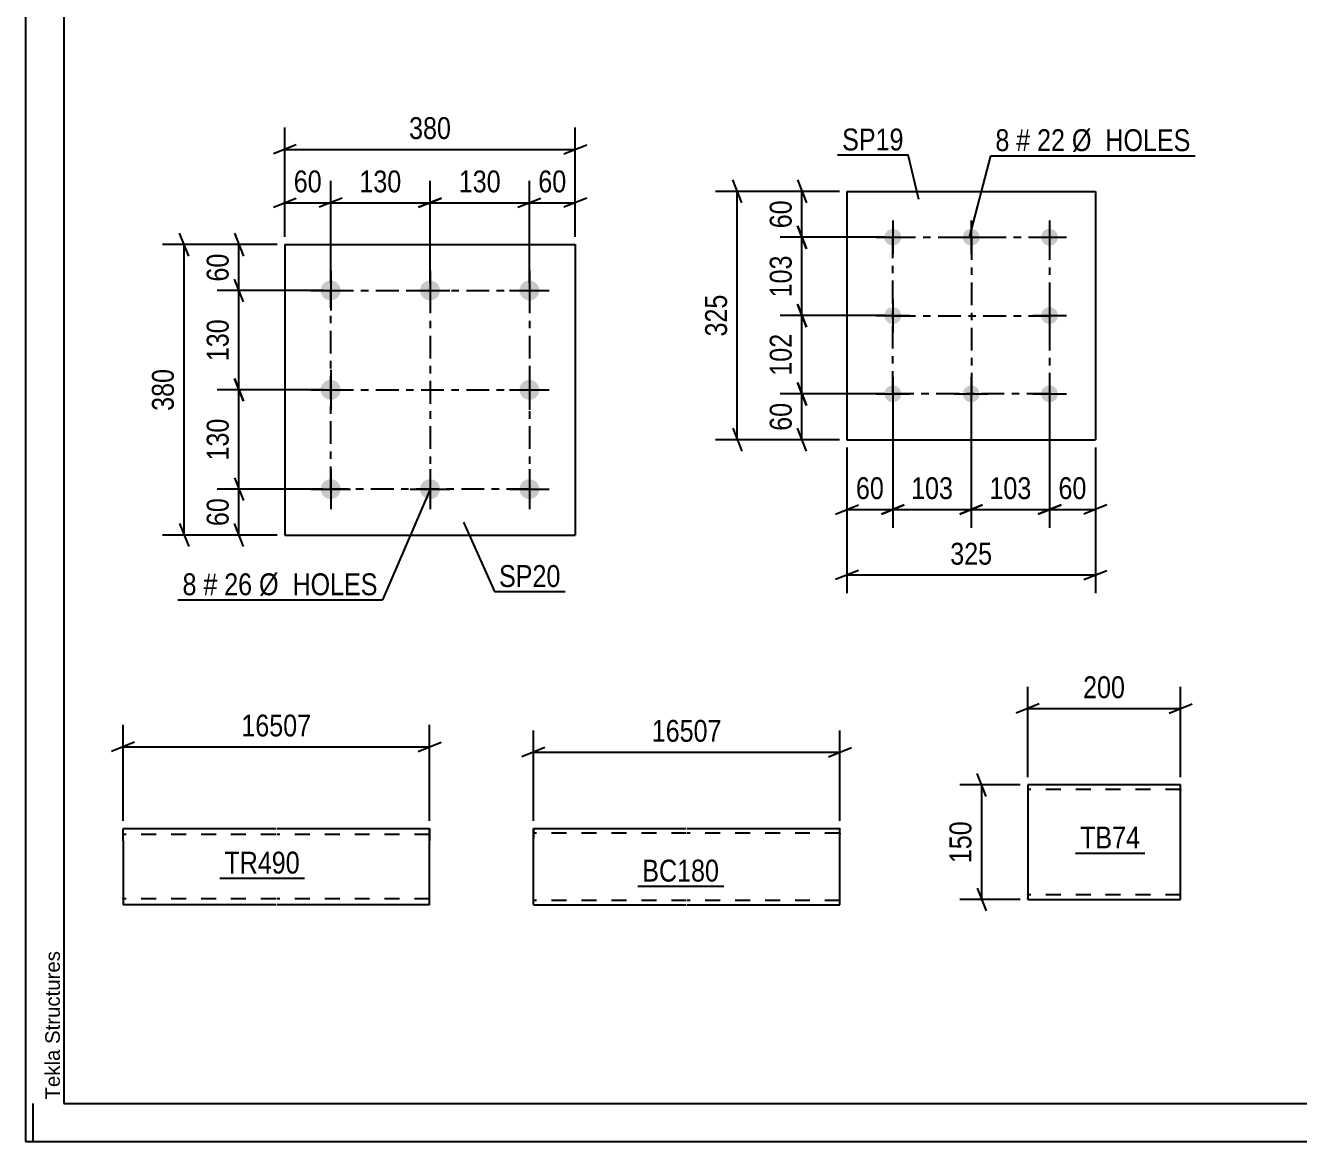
# Model space of a CAD drawing. Header units: millimetres. Extents: x 0 to 841, y 0 to 594.
# Drawn here: x 0 to 166.6, y 0 to 146.1 of the extents above; entities that cross this region are included whole.
import ezdxf

# ---------------------------------------------------------------- set-up
doc = ezdxf.new("R2010")
doc.units = ezdxf.units.MM
doc.linetypes.add('DXK_LINE_DOT2', pattern=[3.9198, 1.9599, -1.9599])
doc.linetypes.add('DXK_LINE_DOT3', pattern=[5.9187, 2.979, -0.9799, 0.9799, -0.9799])
doc.styles.add('Arial', font='ARIAL.TTF', dxfattribs={"height": 0.2})
doc.styles.add('Arial Narrow', font='ARIALN.TTF', dxfattribs={"height": 0.2})

# ---------------------------------------------------------------- blocks, each defined once
blk = doc.blocks.new('Unknown-318895283-1133')
at = {"color": 5, "linetype": 'Continuous'}
for p, q in [((0, 594), (0, 0)), ((5, 589), (5, 5)), ((1, 0), (1, 5)), ((5, 5), (836, 5)), ((0, 0), (841, 0))]:
    blk.add_line(p, q, dxfattribs=at)
at = {"color": 174, "linetype": 'Continuous', "style": 'Arial'}
blk.add_text('Tekla Structures', height=1.9102, rotation=90, dxfattribs=at).set_placement((4.5, 5.5))
blk = doc.blocks.new('Bolt-318895283-2470 - 2436')
at = {"linetype": 'Continuous'}
for points in [[(113.48, 119.44, -1), (113.48, 117.24, -1)], [(123.73, 119.44, -1), (123.73, 117.24, -1)], [(133.98, 119.44, -1), (133.98, 117.24, -1)], [(113.48, 109.19, -1), (113.48, 106.99, -1)], [(133.98, 109.19, -1), (133.98, 106.99, -1)], [(113.48, 98.94, -1), (113.48, 96.74, -1)], [(123.73, 98.94, -1), (123.73, 96.74, -1)], [(133.98, 98.94, -1), (133.98, 96.74, -1)]]:
    blk.add_hatch(color=1, dxfattribs=at).paths.add_polyline_path(points)
at = {"color": 1, "linetype": 'Continuous'}
for p, q in [((113.48, 120.54), (113.48, 116.14)), ((123.73, 120.54), (123.73, 116.14)), ((133.98, 120.54), (133.98, 116.14)), ((111.28, 118.34), (115.68, 118.34)), ((121.53, 118.34), (125.93, 118.34)), ((131.78, 118.34), (136.18, 118.34)), ((113.48, 110.29), (113.48, 105.89)), ((133.98, 110.29), (133.98, 105.89)), ((111.28, 108.09), (115.68, 108.09)), ((131.78, 108.09), (136.18, 108.09)), ((113.48, 100.04), (113.48, 95.64)), ((123.73, 100.04), (123.73, 95.64)), ((133.98, 100.04), (133.98, 95.64)), ((111.28, 97.84), (115.68, 97.84)), ((121.53, 97.84), (125.93, 97.84)), ((131.78, 97.84), (136.18, 97.84))]:
    blk.add_line(p, q, dxfattribs=at)
blk = doc.blocks.new('Part-318895283-2475 - 2436')
at = {"color": 2, "linetype": 'Continuous'}
for p, q in [((107.48, 124.34), (107.48, 91.84)), ((107.48, 124.34), (139.98, 124.34)), ((139.98, 124.34), (139.98, 91.84)), ((107.48, 91.84), (139.98, 91.84))]:
    blk.add_line(p, q, dxfattribs=at)
blk = doc.blocks.new('Part-318895283-2366 - 2351')
at = {"color": 2, "linetype": 'Continuous'}
for p, q in [((131.12, 46.67), (131.12, 31.76)), ((151.12, 46.67), (131.12, 46.67)), ((151.12, 32.87), (151.12, 46.67)), ((131.12, 31.67), (131.12, 31.76)), ((131.12, 31.67), (151.12, 31.67)), ((151.12, 31.67), (151.12, 32.87))]:
    blk.add_line(p, q, dxfattribs=at)
at = {"color": 7, "linetype": 'DXK_LINE_DOT2'}
for p, q in [((151.12, 46.07), (131.12, 46.07)), ((131.12, 45.47), (131.12, 45.47)), ((131.12, 45.47), (131.12, 45.47)), ((151.12, 46.58), (151.12, 46.58)), ((151.12, 46.32), (151.12, 46.32)), ((151.12, 46.02), (151.12, 46.07)), ((151.12, 46.07), (151.12, 46.02)), ((151.12, 46.02), (151.12, 45.93)), ((151.12, 45.93), (151.12, 46.02)), ((151.12, 45.93), (151.12, 45.93)), ((151.12, 45.47), (151.12, 45.47)), ((151.12, 45.47), (151.12, 45.47)), ((131.12, 32.27), (131.12, 32.31)), ((151.12, 32.27), (131.12, 32.27)), ((151.12, 32.31), (151.12, 32.64)), ((151.12, 32.27), (151.12, 32.31))]:
    blk.add_line(p, q, dxfattribs=at)
blk = doc.blocks.new('Bolt-318895283-2234 - 2200')
at = {"linetype": 'Continuous'}
for points in [[(39.93, 112.67, -1), (39.93, 110.07, -1)], [(52.93, 112.67, -1), (52.93, 110.07, -1)], [(65.93, 112.67, -1), (65.93, 110.07, -1)], [(39.93, 99.67, -1), (39.93, 97.07, -1)], [(65.93, 99.67, -1), (65.93, 97.07, -1)], [(39.93, 86.67, -1), (39.93, 84.07, -1)], [(52.93, 86.67, -1), (52.93, 84.07, -1)], [(65.93, 86.67, -1), (65.93, 84.07, -1)]]:
    blk.add_hatch(color=1, dxfattribs=at).paths.add_polyline_path(points)
at = {"color": 1, "linetype": 'Continuous'}
for p, q in [((39.93, 113.97), (39.93, 108.77)), ((52.93, 113.97), (52.93, 108.77)), ((65.93, 113.97), (65.93, 108.77)), ((37.33, 111.37), (42.53, 111.37)), ((50.33, 111.37), (55.53, 111.37)), ((63.33, 111.37), (68.53, 111.37)), ((39.93, 100.97), (39.93, 95.77)), ((65.93, 100.97), (65.93, 95.77)), ((37.33, 98.37), (42.53, 98.37)), ((63.33, 98.37), (68.53, 98.37)), ((39.93, 87.97), (39.93, 82.77)), ((52.93, 87.97), (52.93, 82.77)), ((65.93, 87.97), (65.93, 82.77)), ((37.33, 85.37), (42.53, 85.37)), ((50.33, 85.37), (55.53, 85.37)), ((63.33, 85.37), (68.53, 85.37))]:
    blk.add_line(p, q, dxfattribs=at)
blk = doc.blocks.new('Part-318895283-2249 - 2200')
at = {"color": 2, "linetype": 'Continuous'}
for p, q in [((33.93, 117.37), (33.93, 79.37)), ((33.93, 117.37), (71.93, 117.37)), ((71.93, 117.37), (71.93, 79.37)), ((33.93, 79.37), (71.93, 79.37))]:
    blk.add_line(p, q, dxfattribs=at)
blk = doc.blocks.new('Part-318895283-1962 - 1958')
at = {"color": 2, "linetype": 'Continuous'}
for p, q in [((66.46, 31.05), (66.46, 40.96)), ((66.46, 40.96), (86.46, 40.96)), ((86.56, 40.96), (106.56, 40.96)), ((106.56, 40.96), (106.56, 40.87)), ((106.56, 30.96), (106.56, 40.87)), ((66.46, 31.05), (66.46, 30.96)), ((66.46, 30.96), (86.46, 30.96)), ((86.56, 30.96), (106.56, 30.96))]:
    blk.add_line(p, q, dxfattribs=at)
at = {"color": 7, "linetype": 'DXK_LINE_DOT2'}
for p, q in [((66.46, 40.87), (66.46, 39.76)), ((86.46, 40.36), (66.46, 40.36)), ((106.56, 40.36), (86.56, 40.36)), ((106.56, 40.36), (106.56, 40.22)), ((66.46, 31.6), (66.46, 31.93)), ((106.56, 31.05), (106.56, 32.16)), ((66.46, 31.56), (66.46, 31.6)), ((86.46, 31.56), (66.46, 31.56)), ((106.56, 31.56), (86.56, 31.56)), ((106.56, 31.56), (106.56, 31.6))]:
    blk.add_line(p, q, dxfattribs=at)
blk = doc.blocks.new('Part-318895283-6794 - 6790')
at = {"color": 2, "linetype": 'Continuous'}
for p, q in [((12.77, 39.36), (12.77, 40.96)), ((12.77, 40.96), (32.77, 40.96)), ((32.87, 40.96), (52.87, 40.96)), ((52.87, 40.96), (52.87, 39.36)), ((12.77, 39.36), (12.77, 30.96)), ((52.87, 30.96), (52.87, 39.36)), ((32.77, 30.96), (12.77, 30.96)), ((52.87, 30.96), (32.87, 30.96))]:
    blk.add_line(p, q, dxfattribs=at)
at = {"color": 7, "linetype": 'DXK_LINE_DOT2'}
for p, q in [((32.77, 40.16), (12.77, 40.16)), ((52.87, 40.16), (32.87, 40.16)), ((52.87, 39.36), (52.87, 40.84)), ((12.77, 31.76), (12.77, 31.82)), ((32.77, 31.76), (12.77, 31.76)), ((52.87, 31.76), (32.87, 31.76)), ((52.87, 31.76), (52.87, 31.82))]:
    blk.add_line(p, q, dxfattribs=at)
blk = doc.blocks.new('Rectangle-318895283-2562 - 2436')
at = {"color": 1, "linetype": 'DXK_LINE_DOT3'}
blk.add_lwpolyline([(113.48, 118.34), (133.98, 118.34), (133.98, 97.84), (113.48, 97.84), (113.48, 118.34)], close=True, dxfattribs=at)
blk = doc.blocks.new('Rectangle-318895283-2336 - 2200')
at = {"color": 1, "linetype": 'DXK_LINE_DOT3'}
blk.add_lwpolyline([(39.93, 111.37), (65.93, 111.37), (65.93, 85.37), (39.93, 85.37), (39.93, 111.37)], close=True, dxfattribs=at)
blk = doc.blocks.new('Line-318895283-2548 - 2436')
at = {"color": 1, "linetype": 'DXK_LINE_DOT3'}
blk.add_line((123.78, 118.34), (123.78, 97.84), dxfattribs=at)
blk = doc.blocks.new('Line-318895283-2322 - 2200')
at = {"color": 1, "linetype": 'DXK_LINE_DOT3'}
blk.add_line((52.93, 111.37), (52.93, 85.37), dxfattribs=at)
blk = doc.blocks.new('Line-318895283-2555 - 2436')
at = {"color": 1, "linetype": 'DXK_LINE_DOT3'}
blk.add_line((113.48, 108.04), (133.98, 108.04), dxfattribs=at)
blk = doc.blocks.new('Line-318895283-2329 - 2200')
at = {"color": 1, "linetype": 'DXK_LINE_DOT3'}
blk.add_line((39.93, 98.37), (65.93, 98.37), dxfattribs=at)
blk = doc.blocks.new('StraightDimension-318895283-2534 - 2436')
at = {"color": 7, "linetype": 'Continuous'}
for p, q in [((100.99, 99.34), (102.19, 96.34)), ((112.48, 97.84), (98.74, 97.84)), ((101.59, 91.84), (101.59, 97.84)), ((102.19, 90.34), (100.99, 93.34)), ((106.48, 91.84), (98.74, 91.84))]:
    blk.add_line(p, q, dxfattribs=at)
at = {"color": 0}
blk.add_wipeout([(100.84, 97.27), (96.64, 97.27), (96.64, 92.41), (100.84, 92.41)], dxfattribs=at)
at = {"color": 3, "style": 'Arial Narrow'}
blk.add_text('60', height=2.863, rotation=90.0002, dxfattribs=at).set_placement((100.24, 93.01))
blk = doc.blocks.new('StraightDimension-318895283-10774 - 2436')
at = {"color": 7, "linetype": 'Continuous'}
for p, q in [((112.48, 118.34), (98.74, 118.34)), ((100.99, 119.84), (102.19, 116.84)), ((101.59, 108.09), (101.59, 118.34)), ((102.19, 106.59), (100.99, 109.59)), ((112.48, 108.09), (98.74, 108.09))]:
    blk.add_line(p, q, dxfattribs=at)
at = {"color": 0}
blk.add_wipeout([(100.84, 116.56), (96.64, 116.56), (96.64, 109.87), (100.84, 109.87)], dxfattribs=at)
at = {"color": 3, "style": 'Arial Narrow'}
blk.add_text('103', height=2.863, rotation=90.0002, dxfattribs=at).set_placement((100.24, 110.47))
blk = doc.blocks.new('StraightDimension-318895283-2477 - 2436')
at = {"color": 7, "linetype": 'Continuous'}
for p, q in [((93.73, 122.84), (92.53, 125.84)), ((106.48, 124.34), (90.28, 124.34)), ((93.13, 91.84), (93.13, 124.34)), ((92.53, 93.34), (93.73, 90.34)), ((106.48, 91.84), (90.28, 91.84))]:
    blk.add_line(p, q, dxfattribs=at)
at = {"color": 0}
blk.add_wipeout([(92.38, 111.43), (88.18, 111.43), (88.18, 104.75), (92.38, 104.75)], dxfattribs=at)
at = {"color": 3, "style": 'Arial Narrow'}
blk.add_text('325', height=2.863, rotation=90.0002, dxfattribs=at).set_placement((91.78, 105.35))
blk = doc.blocks.new('StraightDimension-318895283-2488 - 2436')
at = {"color": 7, "linetype": 'Continuous'}
for p, q in [((113.48, 96.84), (113.48, 80.32)), ((107.48, 90.84), (107.48, 80.32)), ((105.98, 82.12), (108.98, 83.32)), ((114.98, 83.32), (111.98, 82.12)), ((107.48, 82.72), (113.48, 82.72))]:
    blk.add_line(p, q, dxfattribs=at)
at = {"color": 0}
blk.add_wipeout([(112.91, 83.47), (112.91, 87.67), (108.05, 87.67), (108.05, 83.47)], dxfattribs=at)
at = {"color": 3, "style": 'Arial Narrow'}
blk.add_text('60', height=2.863, dxfattribs=at).set_placement((108.65, 84.07))
blk = doc.blocks.new('StraightDimension-318895283-2498 - 2436')
at = {"color": 7, "linetype": 'Continuous'}
for p, q in [((133.98, 96.84), (133.98, 80.32)), ((139.98, 90.84), (139.98, 80.32)), ((132.48, 82.12), (135.48, 83.32)), ((141.48, 83.32), (138.48, 82.12)), ((133.98, 82.72), (139.98, 82.72))]:
    blk.add_line(p, q, dxfattribs=at)
at = {"color": 0}
blk.add_wipeout([(139.41, 83.47), (139.41, 87.67), (134.55, 87.67), (134.55, 83.47)], dxfattribs=at)
at = {"color": 3, "style": 'Arial Narrow'}
blk.add_text('60', height=2.863, dxfattribs=at).set_placement((135.15, 84.07))
blk = doc.blocks.new('StraightDimension-318895283-2513 - 2436')
at = {"color": 7, "linetype": 'Continuous'}
for p, q in [((107.48, 90.84), (107.48, 71.74)), ((139.98, 90.84), (139.98, 71.74)), ((108.98, 74.74), (105.98, 73.54)), ((107.48, 74.14), (139.98, 74.14)), ((138.48, 73.54), (141.48, 74.74))]:
    blk.add_line(p, q, dxfattribs=at)
at = {"color": 0}
blk.add_wipeout([(127.08, 74.89), (127.08, 79.09), (120.39, 79.09), (120.39, 74.89)], dxfattribs=at)
at = {"color": 3, "style": 'Arial Narrow'}
blk.add_text('325', height=2.863, dxfattribs=at).set_placement((120.99, 75.49))
blk = doc.blocks.new('StraightDimension-318895283-2524 - 2436')
at = {"color": 7, "linetype": 'Continuous'}
for p, q in [((100.99, 125.84), (102.19, 122.84)), ((106.48, 124.34), (98.74, 124.34)), ((101.59, 118.34), (101.59, 124.34)), ((112.48, 118.34), (98.74, 118.34)), ((102.19, 116.84), (100.99, 119.84))]:
    blk.add_line(p, q, dxfattribs=at)
at = {"color": 0}
blk.add_wipeout([(100.84, 123.77), (96.64, 123.77), (96.64, 118.91), (100.84, 118.91)], dxfattribs=at)
at = {"color": 3, "style": 'Arial Narrow'}
blk.add_text('60', height=2.863, rotation=90.0002, dxfattribs=at).set_placement((100.24, 119.51))
blk = doc.blocks.new('StraightDimension-318895283-10750 - 2436')
at = {"color": 7, "linetype": 'Continuous'}
for p, q in [((113.48, 96.84), (113.48, 80.32)), ((123.73, 96.84), (123.73, 80.32)), ((111.98, 82.12), (114.98, 83.32)), ((125.23, 83.32), (122.23, 82.12)), ((113.48, 82.72), (123.73, 82.72))]:
    blk.add_line(p, q, dxfattribs=at)
at = {"color": 0}
blk.add_wipeout([(121.95, 83.47), (121.95, 87.67), (115.27, 87.67), (115.27, 83.47)], dxfattribs=at)
at = {"color": 3, "style": 'Arial Narrow'}
blk.add_text('103', height=2.863, dxfattribs=at).set_placement((115.87, 84.07))
blk = doc.blocks.new('StraightDimension-318895283-10752 - 2436')
at = {"color": 7, "linetype": 'Continuous'}
for p, q in [((123.73, 96.84), (123.73, 80.32)), ((133.98, 96.84), (133.98, 80.32)), ((122.23, 82.12), (125.23, 83.32)), ((135.48, 83.32), (132.48, 82.12)), ((123.73, 82.72), (133.98, 82.72))]:
    blk.add_line(p, q, dxfattribs=at)
at = {"color": 0}
blk.add_wipeout([(132.2, 83.47), (132.2, 87.67), (125.52, 87.67), (125.52, 83.47)], dxfattribs=at)
at = {"color": 3, "style": 'Arial Narrow'}
blk.add_text('103', height=2.863, dxfattribs=at).set_placement((126.12, 84.07))
blk = doc.blocks.new('StraightDimension-318895283-10772 - 2436')
at = {"color": 7, "linetype": 'Continuous'}
for p, q in [((100.99, 109.59), (102.19, 106.59)), ((112.48, 108.09), (98.74, 108.09)), ((101.59, 97.84), (101.59, 108.09)), ((102.19, 96.34), (100.99, 99.34)), ((112.48, 97.84), (98.74, 97.84))]:
    blk.add_line(p, q, dxfattribs=at)
at = {"color": 0}
blk.add_wipeout([(100.84, 106.31), (96.64, 106.31), (96.64, 99.62), (100.84, 99.62)], dxfattribs=at)
at = {"color": 3, "style": 'Arial Narrow'}
blk.add_text('102', height=2.863, rotation=90.0002, dxfattribs=at).set_placement((100.24, 100.22))
blk = doc.blocks.new('StraightDimension-318895283-2368 - 2351')
at = {"color": 7, "linetype": 'Continuous'}
for p, q in [((130.12, 46.67), (122.25, 46.67)), ((125.7, 45.17), (124.5, 48.17)), ((125.1, 31.67), (125.1, 46.67)), ((130.12, 31.67), (122.25, 31.67)), ((124.5, 33.17), (125.7, 30.17))]:
    blk.add_line(p, q, dxfattribs=at)
at = {"color": 0}
blk.add_wipeout([(124.35, 42.51), (120.15, 42.51), (120.15, 35.83), (124.35, 35.83)], dxfattribs=at)
at = {"color": 3, "style": 'Arial Narrow'}
blk.add_text('150', height=2.863, rotation=90.0002, dxfattribs=at).set_placement((123.75, 36.43))
blk = doc.blocks.new('StraightDimension-318895283-2379 - 2351')
at = {"color": 7, "linetype": 'Continuous'}
for p, q in [((131.12, 47.67), (131.12, 59.52)), ((151.12, 47.67), (151.12, 59.52)), ((132.62, 57.27), (129.62, 56.07)), ((131.12, 56.67), (151.12, 56.67)), ((149.62, 56.07), (152.62, 57.27))]:
    blk.add_line(p, q, dxfattribs=at)
at = {"color": 0}
blk.add_wipeout([(144.46, 57.42), (144.46, 61.62), (137.77, 61.62), (137.77, 57.42)], dxfattribs=at)
at = {"color": 3, "style": 'Arial Narrow'}
blk.add_text('200', height=2.863, dxfattribs=at).set_placement((138.37, 58.02))
blk = doc.blocks.new('StraightDimension-318895283-2287 - 2200')
at = {"color": 7, "linetype": 'Continuous'}
for p, q in [((21.36, 115.87), (20.16, 118.87)), ((32.93, 117.37), (17.91, 117.37)), ((20.76, 79.37), (20.76, 117.37)), ((20.16, 80.87), (21.36, 77.87)), ((32.93, 79.37), (17.91, 79.37))]:
    blk.add_line(p, q, dxfattribs=at)
at = {"color": 0}
blk.add_wipeout([(20.01, 101.71), (15.81, 101.71), (15.81, 95.02), (20.01, 95.02)], dxfattribs=at)
at = {"color": 3, "style": 'Arial Narrow'}
blk.add_text('380', height=2.863, rotation=90.0002, dxfattribs=at).set_placement((19.41, 95.62))
blk = doc.blocks.new('StraightDimension-318895283-2251 - 2200')
at = {"color": 7, "linetype": 'Continuous'}
for p, q in [((33.93, 118.37), (33.93, 132.69)), ((71.93, 118.37), (71.93, 132.69)), ((35.43, 130.44), (32.43, 129.24)), ((70.43, 129.24), (73.43, 130.44)), ((33.93, 129.84), (71.93, 129.84))]:
    blk.add_line(p, q, dxfattribs=at)
at = {"color": 0}
blk.add_wipeout([(56.27, 130.59), (56.27, 134.79), (49.59, 134.79), (49.59, 130.59)], dxfattribs=at)
at = {"color": 3, "style": 'Arial Narrow'}
blk.add_text('380', height=2.863, dxfattribs=at).set_placement((50.19, 131.19))
blk = doc.blocks.new('StraightDimension-318895283-2266 - 2200')
at = {"color": 7, "linetype": 'Continuous'}
for p, q in [((33.93, 118.37), (33.93, 125.71)), ((39.93, 112.37), (39.93, 125.71)), ((32.43, 122.26), (35.43, 123.46)), ((41.43, 123.46), (38.43, 122.26)), ((33.93, 122.86), (39.93, 122.86))]:
    blk.add_line(p, q, dxfattribs=at)
at = {"color": 0}
blk.add_wipeout([(39.36, 123.61), (39.36, 127.81), (34.5, 127.81), (34.5, 123.61)], dxfattribs=at)
at = {"color": 3, "style": 'Arial Narrow'}
blk.add_text('60', height=2.863, dxfattribs=at).set_placement((35.1, 124.21))
blk = doc.blocks.new('StraightDimension-318895283-2276 - 2200')
at = {"color": 7, "linetype": 'Continuous'}
for p, q in [((65.93, 112.37), (65.93, 125.71)), ((71.93, 118.37), (71.93, 125.71)), ((64.43, 122.26), (67.43, 123.46)), ((73.43, 123.46), (70.43, 122.26)), ((65.93, 122.86), (71.93, 122.86))]:
    blk.add_line(p, q, dxfattribs=at)
at = {"color": 0}
blk.add_wipeout([(71.36, 123.61), (71.36, 127.81), (66.5, 127.81), (66.5, 123.61)], dxfattribs=at)
at = {"color": 3, "style": 'Arial Narrow'}
blk.add_text('60', height=2.863, dxfattribs=at).set_placement((67.1, 124.21))
blk = doc.blocks.new('StraightDimension-318895283-2302 - 2200')
at = {"color": 7, "linetype": 'Continuous'}
for p, q in [((27.33, 86.87), (28.53, 83.87)), ((38.93, 85.37), (25.08, 85.37)), ((27.93, 79.37), (27.93, 85.37)), ((28.53, 77.87), (27.33, 80.87)), ((32.93, 79.37), (25.08, 79.37))]:
    blk.add_line(p, q, dxfattribs=at)
at = {"color": 0}
blk.add_wipeout([(27.18, 84.79), (22.98, 84.79), (22.98, 79.94), (27.18, 79.94)], dxfattribs=at)
at = {"color": 3, "style": 'Arial Narrow'}
blk.add_text('60', height=2.863, rotation=90.0002, dxfattribs=at).set_placement((26.58, 80.54))
blk = doc.blocks.new('StraightDimension-318895283-2312 - 2200')
at = {"color": 7, "linetype": 'Continuous'}
for p, q in [((27.33, 118.87), (28.53, 115.87)), ((32.93, 117.37), (25.08, 117.37)), ((27.93, 111.37), (27.93, 117.37)), ((28.53, 109.87), (27.33, 112.87)), ((38.93, 111.37), (25.08, 111.37))]:
    blk.add_line(p, q, dxfattribs=at)
at = {"color": 0}
blk.add_wipeout([(27.18, 116.79), (22.98, 116.79), (22.98, 111.94), (27.18, 111.94)], dxfattribs=at)
at = {"color": 3, "style": 'Arial Narrow'}
blk.add_text('60', height=2.863, rotation=90.0002, dxfattribs=at).set_placement((26.58, 112.54))
blk = doc.blocks.new('StraightDimension-318895283-10095 - 2200')
at = {"color": 7, "linetype": 'Continuous'}
for p, q in [((39.93, 112.37), (39.93, 125.71)), ((52.93, 112.37), (52.93, 125.71)), ((41.43, 123.46), (38.43, 122.26)), ((51.43, 122.26), (54.43, 123.46)), ((39.93, 122.86), (52.93, 122.86))]:
    blk.add_line(p, q, dxfattribs=at)
at = {"color": 0}
blk.add_wipeout([(49.77, 123.61), (49.77, 127.81), (43.09, 127.81), (43.09, 123.61)], dxfattribs=at)
at = {"color": 3, "style": 'Arial Narrow'}
blk.add_text('130', height=2.863, dxfattribs=at).set_placement((43.69, 124.21))
blk = doc.blocks.new('StraightDimension-318895283-10097 - 2200')
at = {"color": 7, "linetype": 'Continuous'}
for p, q in [((52.93, 112.37), (52.93, 125.71)), ((65.93, 112.37), (65.93, 125.71)), ((54.43, 123.46), (51.43, 122.26)), ((64.43, 122.26), (67.43, 123.46)), ((52.93, 122.86), (65.93, 122.86))]:
    blk.add_line(p, q, dxfattribs=at)
at = {"color": 0}
blk.add_wipeout([(62.77, 123.61), (62.77, 127.81), (56.09, 127.81), (56.09, 123.61)], dxfattribs=at)
at = {"color": 3, "style": 'Arial Narrow'}
blk.add_text('130', height=2.863, dxfattribs=at).set_placement((56.69, 124.21))
blk = doc.blocks.new('StraightDimension-318895283-10117 - 2200')
at = {"color": 7, "linetype": 'Continuous'}
for p, q in [((38.93, 98.37), (25.08, 98.37)), ((28.53, 96.87), (27.33, 99.87)), ((27.93, 85.37), (27.93, 98.37)), ((27.33, 86.87), (28.53, 83.87)), ((38.93, 85.37), (25.08, 85.37))]:
    blk.add_line(p, q, dxfattribs=at)
at = {"color": 0}
blk.add_wipeout([(27.18, 95.21), (22.98, 95.21), (22.98, 88.52), (27.18, 88.52)], dxfattribs=at)
at = {"color": 3, "style": 'Arial Narrow'}
blk.add_text('130', height=2.863, rotation=90.0002, dxfattribs=at).set_placement((26.58, 89.12))
blk = doc.blocks.new('StraightDimension-318895283-10119 - 2200')
at = {"color": 7, "linetype": 'Continuous'}
for p, q in [((28.53, 109.87), (27.33, 112.87)), ((38.93, 111.37), (25.08, 111.37)), ((27.93, 98.37), (27.93, 111.37)), ((38.93, 98.37), (25.08, 98.37)), ((27.33, 99.87), (28.53, 96.87))]:
    blk.add_line(p, q, dxfattribs=at)
at = {"color": 0}
blk.add_wipeout([(27.18, 108.21), (22.98, 108.21), (22.98, 101.52), (27.18, 101.52)], dxfattribs=at)
at = {"color": 3, "style": 'Arial Narrow'}
blk.add_text('130', height=2.863, rotation=90.0002, dxfattribs=at).set_placement((26.58, 102.12))
blk = doc.blocks.new('StraightDimension-318895283-2041 - 1958')
at = {"color": 7, "linetype": 'Continuous'}
for p, q in [((66.46, 41.96), (66.46, 53.81)), ((106.56, 41.96), (106.56, 53.81)), ((67.96, 51.56), (64.96, 50.36)), ((66.46, 50.96), (106.56, 50.96)), ((105.06, 50.36), (108.06, 51.56))]:
    blk.add_line(p, q, dxfattribs=at)
at = {"color": 0}
blk.add_wipeout([(91.68, 51.71), (91.68, 55.91), (81.34, 55.91), (81.34, 51.71)], dxfattribs=at)
at = {"color": 3, "style": 'Arial Narrow'}
blk.add_text('16507', height=2.863, dxfattribs=at).set_placement((81.94, 52.31))
blk = doc.blocks.new('StraightDimension-318895283-6799 - 6790')
at = {"color": 7, "linetype": 'Continuous'}
for p, q in [((12.77, 41.96), (12.77, 54.51)), ((52.87, 41.96), (52.87, 54.51)), ((14.27, 52.26), (11.27, 51.06)), ((12.77, 51.66), (52.87, 51.66)), ((51.37, 51.06), (54.37, 52.26))]:
    blk.add_line(p, q, dxfattribs=at)
at = {"color": 0}
blk.add_wipeout([(37.99, 52.41), (37.99, 56.61), (27.65, 56.61), (27.65, 52.41)], dxfattribs=at)
at = {"color": 3, "style": 'Arial Narrow'}
blk.add_text('16507', height=2.863, dxfattribs=at).set_placement((28.25, 53.01))
blk = doc.blocks.new('Mark-318895283-2471 - 2436')
at = {"color": 0}
blk.add_wipeout([(114.89, 129.7), (114.89, 132.7), (106.85, 132.7), (106.85, 129.7)], dxfattribs=at)
blk.add_wipeout([(114.89, 129.7), (114.89, 132.7), (106.85, 132.7), (106.85, 129.7)], dxfattribs=at)
at = {"color": 30, "linetype": 'Continuous'}
for p in [(106.25, 129.1), (116.88, 123.29)]:
    blk.add_line(p, (115.49, 129.1), dxfattribs=at)
at = {"color": 3, "style": 'Arial Narrow'}
blk.add_text('SP19', height=2.863, dxfattribs=at).set_placement((106.85, 129.7))
blk = doc.blocks.new('Mark-318895283-2466 - 2436')
at = {"color": 0}
for points in [[(128.72, 129.61), (128.72, 132.61), (126.9, 132.61), (126.9, 129.61)], [(131.45, 129.61), (131.45, 132.61), (129.62, 132.61), (129.62, 129.61)], [(136.01, 129.61), (136.01, 132.61), (132.35, 132.61), (132.35, 129.61)], [(152.44, 129.61), (152.44, 132.61), (136.91, 132.61), (136.91, 129.61)]]:
    blk.add_wipeout(points, dxfattribs=at)
for points in [[(128.72, 129.61), (128.72, 132.61), (126.9, 132.61), (126.9, 129.61)], [(131.45, 129.61), (131.45, 132.61), (129.62, 132.61), (129.62, 129.61)], [(136.01, 129.61), (136.01, 132.61), (132.35, 132.61), (132.35, 129.61)], [(152.44, 129.61), (152.44, 132.61), (136.91, 132.61), (136.91, 129.61)]]:
    blk.add_wipeout(points, dxfattribs=at)
at = {"color": 7, "linetype": 'Continuous'}
for p, q in [((123.55, 118.46), (126.3, 129.01)), ((126.3, 129.01), (153.04, 129.01))]:
    blk.add_line(p, q, dxfattribs=at)
at = {"color": 3, "style": 'Arial Narrow'}
for s, height, p in [('8', 2.86, (126.9, 129.61)), ('#', 2.86, (129.62, 129.61)), ('22', 2.863, (132.35, 129.61)), ('Ø  HOLES', 2.863, (136.91, 129.61))]:
    blk.add_text(s, height=height, dxfattribs=at).set_placement(p)
blk = doc.blocks.new('Mark-318895283-2364 - 2351')
at = {"color": 0}
blk.add_wipeout([(145.84, 38.35), (145.84, 41.35), (137.98, 41.35), (137.98, 38.35)], dxfattribs=at)
blk.add_wipeout([(145.84, 38.35), (145.84, 41.35), (137.98, 41.35), (137.98, 38.35)], dxfattribs=at)
at = {"color": 30, "linetype": 'Continuous'}
blk.add_line((137.38, 37.75), (146.44, 37.75), dxfattribs=at)
at = {"color": 3, "style": 'Arial Narrow'}
blk.add_text('TB74', height=2.863, dxfattribs=at).set_placement((137.98, 38.35))
blk = doc.blocks.new('Mark-318895283-2230 - 2200')
at = {"color": 0}
for points in [[(22.38, 71.49), (22.38, 74.49), (20.55, 74.49), (20.55, 71.49)], [(25.1, 71.49), (25.1, 74.49), (23.28, 74.49), (23.28, 71.49)], [(29.66, 71.49), (29.66, 74.49), (26, 74.49), (26, 71.49)], [(46.09, 71.49), (46.09, 74.49), (30.56, 74.49), (30.56, 71.49)]]:
    blk.add_wipeout(points, dxfattribs=at)
for points in [[(22.38, 71.49), (22.38, 74.49), (20.55, 74.49), (20.55, 71.49)], [(25.1, 71.49), (25.1, 74.49), (23.28, 74.49), (23.28, 71.49)], [(29.66, 71.49), (29.66, 74.49), (26, 74.49), (26, 71.49)], [(46.09, 71.49), (46.09, 74.49), (30.56, 74.49), (30.56, 71.49)]]:
    blk.add_wipeout(points, dxfattribs=at)
at = {"color": 7, "linetype": 'Continuous'}
for p in [(52.88, 85.14), (19.95, 70.89)]:
    blk.add_line(p, (46.69, 70.89), dxfattribs=at)
at = {"color": 3, "style": 'Arial Narrow'}
for s, height, p in [('8', 2.86, (20.55, 71.49)), ('#', 2.86, (23.28, 71.49)), ('26', 2.863, (26, 71.49)), ('Ø  HOLES', 2.863, (30.56, 71.49))]:
    blk.add_text(s, height=height, dxfattribs=at).set_placement(p)
blk = doc.blocks.new('Mark-318895283-2245 - 2200')
at = {"color": 0}
blk.add_wipeout([(70, 72.57), (70, 75.57), (61.96, 75.57), (61.96, 72.57)], dxfattribs=at)
blk.add_wipeout([(70, 72.57), (70, 75.57), (61.96, 75.57), (61.96, 72.57)], dxfattribs=at)
at = {"color": 30, "linetype": 'Continuous'}
for p, q in [((57.29, 81.03), (61.36, 71.97)), ((61.36, 71.97), (70.6, 71.97))]:
    blk.add_line(p, q, dxfattribs=at)
at = {"color": 3, "style": 'Arial Narrow'}
blk.add_text('SP20', height=2.863, dxfattribs=at).set_placement((61.96, 72.57))
blk = doc.blocks.new('Mark-318895283-1960 - 1958')
at = {"color": 0}
blk.add_wipeout([(90.75, 34.02), (90.75, 37.02), (80.7, 37.02), (80.7, 34.02)], dxfattribs=at)
blk.add_wipeout([(90.75, 34.02), (90.75, 37.02), (80.7, 37.02), (80.7, 34.02)], dxfattribs=at)
at = {"color": 30, "linetype": 'Continuous'}
blk.add_line((80.1, 33.42), (91.35, 33.42), dxfattribs=at)
at = {"color": 3, "style": 'Arial Narrow'}
blk.add_text('BC180', height=2.863, dxfattribs=at).set_placement((80.7, 34.02))
blk = doc.blocks.new('Mark-318895283-6792 - 6790')
at = {"color": 0}
blk.add_wipeout([(35.89, 35.07), (35.89, 38.07), (26.03, 38.07), (26.03, 35.07)], dxfattribs=at)
blk.add_wipeout([(35.89, 35.07), (35.89, 38.07), (26.03, 38.07), (26.03, 35.07)], dxfattribs=at)
at = {"color": 30, "linetype": 'Continuous'}
blk.add_line((25.43, 34.47), (36.49, 34.47), dxfattribs=at)
at = {"color": 3, "style": 'Arial Narrow'}
blk.add_text('TR490', height=2.863, dxfattribs=at).set_placement((26.03, 35.07))

msp = doc.modelspace()

# ---------------------------------------------------------------- block references
for name in ['Unknown-318895283-1133', 'Part-318895283-2475 - 2436', 'Bolt-318895283-2470 - 2436', 'Rectangle-318895283-2562 - 2436', 'Line-318895283-2548 - 2436', 'Part-318895283-2249 - 2200', 'Bolt-318895283-2234 - 2200', 'Rectangle-318895283-2336 - 2200', 'Line-318895283-2322 - 2200', 'Line-318895283-2555 - 2436', 'Line-318895283-2329 - 2200', 'Part-318895283-2366 - 2351', 'Part-318895283-6794 - 6790', 'Part-318895283-1962 - 1958']:
    msp.add_blockref(name, (0, 0))

# ---------------------------------------------------------------- next in the draw order: block references
for name in ['Mark-318895283-2466 - 2436', 'StraightDimension-318895283-2287 - 2200', 'StraightDimension-318895283-10774 - 2436', 'StraightDimension-318895283-2534 - 2436', 'StraightDimension-318895283-2498 - 2436', 'Mark-318895283-2245 - 2200', 'StraightDimension-318895283-6799 - 6790', 'StraightDimension-318895283-2041 - 1958', 'StraightDimension-318895283-2368 - 2351', 'Mark-318895283-2364 - 2351', 'Mark-318895283-6792 - 6790', 'Mark-318895283-1960 - 1958']:
    msp.add_blockref(name, (0, 0))

# ---------------------------------------------------------------- next in the draw order: block references
for name in ['StraightDimension-318895283-2251 - 2200', 'StraightDimension-318895283-2477 - 2436', 'StraightDimension-318895283-2302 - 2200', 'StraightDimension-318895283-2379 - 2351']:
    msp.add_blockref(name, (0, 0))

# ---------------------------------------------------------------- next in the draw order: block references
for name in ['StraightDimension-318895283-2266 - 2200', 'StraightDimension-318895283-2276 - 2200', 'StraightDimension-318895283-2524 - 2436', 'StraightDimension-318895283-10117 - 2200', 'StraightDimension-318895283-2488 - 2436']:
    msp.add_blockref(name, (0, 0))

# ---------------------------------------------------------------- next in the draw order: block references
for name in ['Mark-318895283-2471 - 2436', 'StraightDimension-318895283-2312 - 2200', 'StraightDimension-318895283-2513 - 2436', 'Mark-318895283-2230 - 2200']:
    msp.add_blockref(name, (0, 0))

# ---------------------------------------------------------------- next in the draw order: block references
for name in ['StraightDimension-318895283-10095 - 2200', 'StraightDimension-318895283-10750 - 2436']:
    msp.add_blockref(name, (0, 0))

# ---------------------------------------------------------------- next in the draw order: block references
for name in ['StraightDimension-318895283-10097 - 2200', 'StraightDimension-318895283-10119 - 2200', 'StraightDimension-318895283-10772 - 2436', 'StraightDimension-318895283-10752 - 2436']:
    msp.add_blockref(name, (0, 0))

doc.saveas('drawing.dxf')
